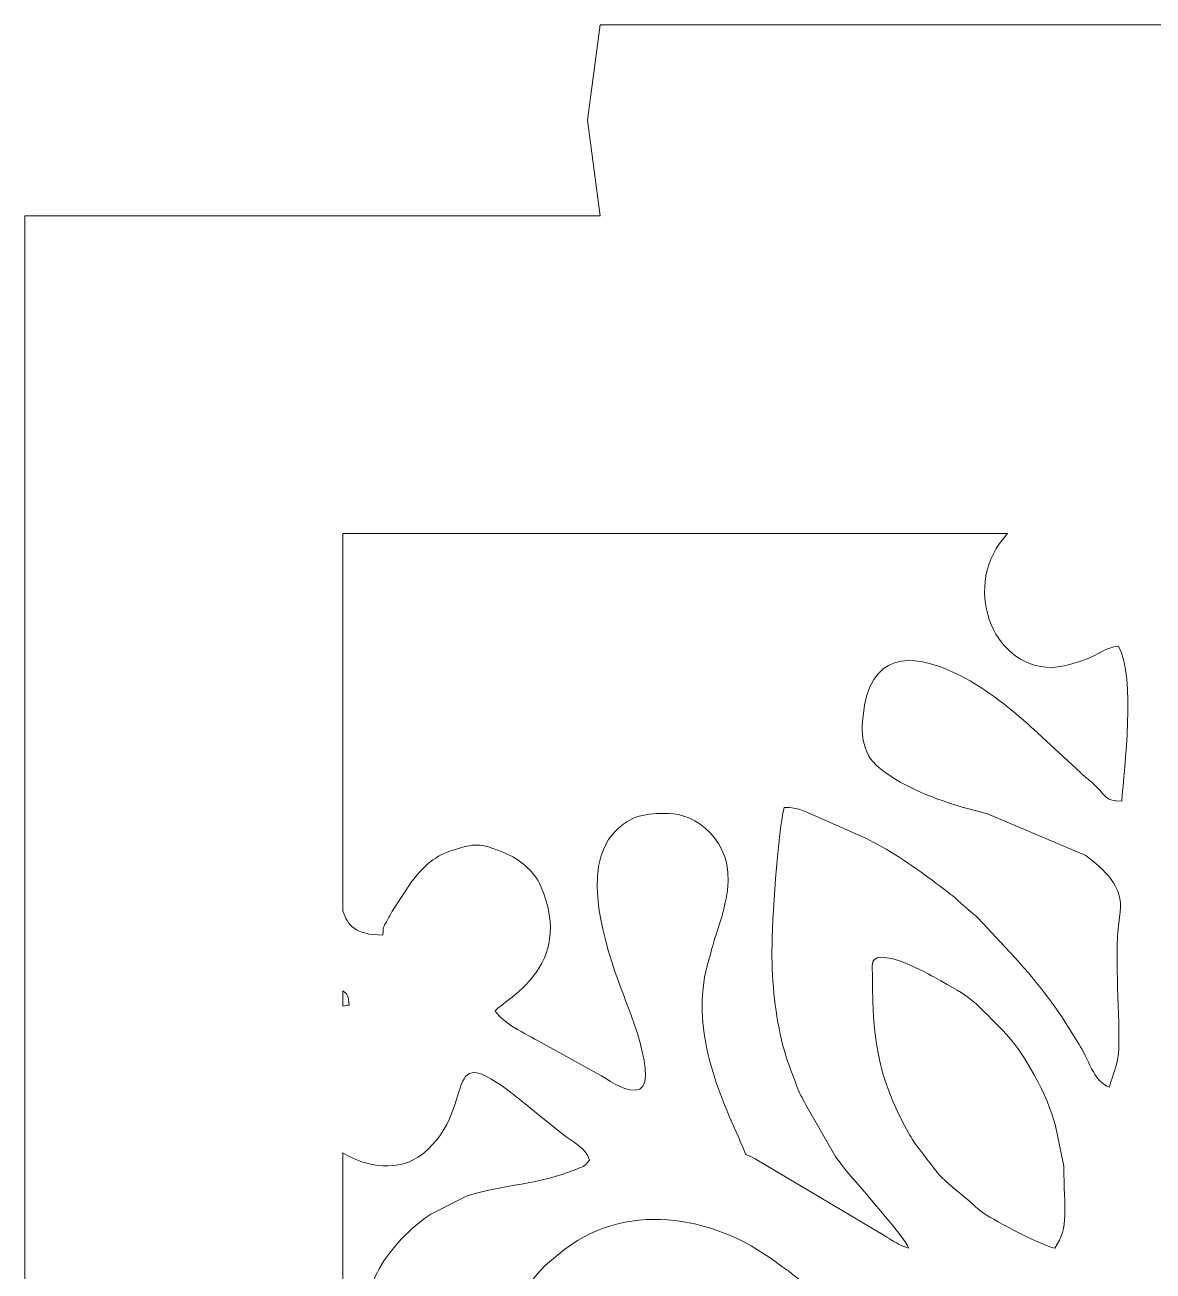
# Model space of a CAD drawing. Header units: centimetres. Extents: x -93 to 55, y -22 to 19.
# Drawn here: x -2.041 to 0.324, y 16.287 to 18.9 of the extents above; entities that cross this region are included whole.
import ezdxf

# ---------------------------------------------------------------- set-up
doc = ezdxf.new("R2010")
doc.units = ezdxf.units.CM
doc.header["$MEASUREMENT"] = 0
doc.layers.add('layer 1', color=7, linetype='Continuous')

msp = doc.modelspace()

# ---------------------------------------------------------------- linework, layer by layer
at = {"layer": 'layer 1', "color": 250, "lineweight": 9}
for points, knots in [([(-2.04096, 18.49974), (-2.04096, 18.49974), (-1.43796, 18.49974), (-1.43796, 18.49974), (-1.43796, 18.49974), (-1.43796, 18.49974), (-0.83498, 18.49974), (-0.83498, 18.49974), (-0.83498, 18.49974), (-0.83498, 18.49974), (-0.86164, 18.69974), (-0.86164, 18.69974), (-0.86164, 18.69974), (-0.86164, 18.69974), (-0.83498, 18.89974), (-0.83498, 18.89974), (-0.83498, 18.89974), (-0.83498, 18.89974), (-0.16831, 18.89974), (-0.16831, 18.89974), (-0.16831, 18.89974), (-0.16831, 18.89974), (0.49836, 18.89974), (0.49836, 18.89974), (0.49836, 18.89974), (0.49836, 18.89974), (0.52502, 18.69974), (0.52502, 18.69974), (0.52502, 18.69974), (0.52502, 18.69974), (0.49836, 18.49974), (0.49836, 18.49974), (0.49836, 18.49974), (0.49836, 18.49974), (1.38462, 18.49974), (1.38462, 18.49974), (1.38462, 18.49974), (1.38462, 18.49974), (2.27089, 18.49974), (2.27089, 18.49974), (2.27089, 18.49974), (2.27089, 18.49974), (2.24422, 18.69974), (2.24422, 18.69974), (2.24422, 18.69974), (2.24422, 18.69974), (2.27089, 18.89974), (2.27089, 18.89974), (2.27089, 18.89974), (2.27089, 18.89974), (2.93756, 18.89974), (2.93756, 18.89974), (2.93756, 18.89974), (2.93756, 18.89974), (3.60422, 18.89974), (3.60422, 18.89974), (3.60422, 18.89974), (3.60422, 18.89974), (3.63089, 18.69974), (3.63089, 18.69974), (3.63089, 18.69974), (3.63089, 18.69974), (3.60422, 18.49974), (3.60422, 18.49974), (3.60422, 18.49974), (3.60422, 18.49974), (4.81022, 18.49974), (4.81022, 18.49974), (4.81022, 18.49974), (4.81022, 18.49974), (4.81022, 5.16641), (4.81022, 5.16641), (4.81022, 5.16641), (4.81022, 5.16641), (4.20722, 5.16641), (4.20722, 5.16641), (4.20722, 5.16641), (4.20722, 5.16641), (3.60422, 5.16641), (3.60422, 5.16641), (3.60422, 5.16641), (3.60422, 5.16641), (3.63089, 4.96641), (3.63089, 4.96641), (3.63089, 4.96641), (3.63089, 4.96641), (3.60422, 4.76641), (3.60422, 4.76641), (3.60422, 4.76641), (3.60422, 4.76641), (2.93756, 4.76641), (2.93756, 4.76641), (2.93756, 4.76641), (2.93756, 4.76641), (2.27089, 4.76641), (2.27089, 4.76641), (2.27089, 4.76641), (2.27089, 4.76641), (2.24422, 4.96641), (2.24422, 4.96641), (2.24422, 4.96641), (2.24422, 4.96641), (2.27089, 5.16641), (2.27089, 5.16641), (2.27089, 5.16641), (2.27089, 5.16641), (1.38462, 5.16641), (1.38462, 5.16641), (1.38462, 5.16641), (1.38462, 5.16641), (0.49836, 5.16641), (0.49836, 5.16641), (0.49836, 5.16641), (0.49836, 5.16641), (0.52502, 4.96641), (0.52502, 4.96641), (0.52502, 4.96641), (0.52502, 4.96641), (0.49836, 4.76641), (0.49836, 4.76641), (0.49836, 4.76641), (0.49836, 4.76641), (-0.16831, 4.76641), (-0.16831, 4.76641), (-0.16831, 4.76641), (-0.16831, 4.76641), (-0.83498, 4.76641), (-0.83498, 4.76641), (-0.83498, 4.76641), (-0.83498, 4.76641), (-0.86164, 4.96641), (-0.86164, 4.96641), (-0.86164, 4.96641), (-0.86164, 4.96641), (-0.83498, 5.16641), (-0.83498, 5.16641), (-0.83498, 5.16641), (-0.83498, 5.16641), (-2.04096, 5.16641), (-2.04096, 5.16641), (-2.04096, 5.16641), (-2.04096, 5.16641), (-2.04096, 18.49974), (-2.04096, 18.49974)], [0, 0, 0, 0, 0.027027, 0.027027, 0.027027, 0.027027, 0.0540541, 0.0540541, 0.0540541, 0.0540541, 0.0810811, 0.0810811, 0.0810811, 0.0810811, 0.1081081, 0.1081081, 0.1081081, 0.1081081, 0.1351351, 0.1351351, 0.1351351, 0.1351351, 0.1621622, 0.1621622, 0.1621622, 0.1621622, 0.1891892, 0.1891892, 0.1891892, 0.1891892, 0.2162162, 0.2162162, 0.2162162, 0.2162162, 0.2432432, 0.2432432, 0.2432432, 0.2432432, 0.2702703, 0.2702703, 0.2702703, 0.2702703, 0.2972973, 0.2972973, 0.2972973, 0.2972973, 0.3243243, 0.3243243, 0.3243243, 0.3243243, 0.3513514, 0.3513514, 0.3513514, 0.3513514, 0.3783784, 0.3783784, 0.3783784, 0.3783784, 0.4054054, 0.4054054, 0.4054054, 0.4054054, 0.4324324, 0.4324324, 0.4324324, 0.4324324, 0.4594595, 0.4594595, 0.4594595, 0.4594595, 0.4864865, 0.4864865, 0.4864865, 0.4864865, 0.5135135, 0.5135135, 0.5135135, 0.5135135, 0.5405405, 0.5405405, 0.5405405, 0.5405405, 0.5675676, 0.5675676, 0.5675676, 0.5675676, 0.5945946, 0.5945946, 0.5945946, 0.5945946, 0.6216216, 0.6216216, 0.6216216, 0.6216216, 0.6486486, 0.6486486, 0.6486486, 0.6486486, 0.6756757, 0.6756757, 0.6756757, 0.6756757, 0.7027027, 0.7027027, 0.7027027, 0.7027027, 0.7297297, 0.7297297, 0.7297297, 0.7297297, 0.7567568, 0.7567568, 0.7567568, 0.7567568, 0.7837838, 0.7837838, 0.7837838, 0.7837838, 0.8108108, 0.8108108, 0.8108108, 0.8108108, 0.8378378, 0.8378378, 0.8378378, 0.8378378, 0.8648649, 0.8648649, 0.8648649, 0.8648649, 0.8918919, 0.8918919, 0.8918919, 0.8918919, 0.9189189, 0.9189189, 0.9189189, 0.9189189, 0.9459459, 0.9459459, 0.9459459, 0.9459459, 1, 1, 1, 1]), ([(0.01904, 17.83307), (-0.08038, 17.72723), (-0.01463, 17.55246), (0.11162, 17.55246), (0.11162, 17.55246), (0.13132, 17.55246), (0.16649, 17.56334), (0.18354, 17.56981), (0.18354, 17.56981), (0.20938, 17.57962), (0.22421, 17.59479), (0.2519, 17.59709), (0.2519, 17.59709), (0.28764, 17.52951), (0.26414, 17.34283), (0.25826, 17.27195), (0.25826, 17.27195), (0.22369, 17.27271), (0.22594, 17.28174), (0.20573, 17.30229), (0.20573, 17.30229), (0.19546, 17.31273), (0.19181, 17.3149), (0.18193, 17.32314), (0.18193, 17.32314), (0.17548, 17.32854), (0.17994, 17.32455), (0.1717, 17.33203), (0.1717, 17.33203), (0.1717, 17.33203), (0.08264, 17.4151), (0.08264, 17.4151), (0.08264, 17.4151), (0.08162, 17.41594), (0.08018, 17.41715), (0.07917, 17.41799), (0.07917, 17.41799), (0.07306, 17.42319), (0.07193, 17.42419), (0.06562, 17.42995), (0.06562, 17.42995), (0.02033, 17.47125), (-0.03483, 17.51423), (-0.0912, 17.54089), (-0.0912, 17.54089), (-0.18484, 17.58522), (-0.2712, 17.58403), (-0.284, 17.45029), (-0.284, 17.45029), (-0.28668, 17.42213), (-0.28714, 17.40271), (-0.27596, 17.37537), (-0.27596, 17.37537), (-0.26784, 17.35555), (-0.24902, 17.34006), (-0.22903, 17.32655), (-0.22903, 17.32655), (-0.16911, 17.28605), (-0.0922, 17.26283), (-0.02284, 17.24585), (-0.02284, 17.24585), (-0.02284, 17.24585), (0.18282, 17.15826), (0.18282, 17.15826), (0.18282, 17.15826), (0.22076, 17.12979), (0.26262, 17.09265), (0.25489, 17.04005), (0.25489, 17.04005), (0.24137, 16.94842), (0.25428, 16.84858), (0.2522, 16.75526), (0.2522, 16.75526), (0.25129, 16.71582), (0.24021, 16.70466), (0.23277, 16.67267), (0.23277, 16.67267), (0.20024, 16.68137), (0.1867, 16.73706), (0.16897, 16.7619), (0.16897, 16.7619), (0.16897, 16.7619), (0.13976, 16.80918), (0.13976, 16.80918), (0.13976, 16.80918), (0.10898, 16.85789), (0.07152, 16.90202), (0.03369, 16.94539), (0.03369, 16.94539), (0.03369, 16.94539), (-0.0432, 17.02786), (-0.0432, 17.02786), (-0.0432, 17.02786), (-0.04874, 17.03279), (-0.04902, 17.03285), (-0.05352, 17.03665), (-0.05352, 17.03665), (-0.05452, 17.03753), (-0.05599, 17.03871), (-0.057, 17.03958), (-0.057, 17.03958), (-0.057, 17.03958), (-0.08428, 17.06329), (-0.08428, 17.06329), (-0.08428, 17.06329), (-0.1002, 17.07783), (-0.11451, 17.08774), (-0.1306, 17.09982), (-0.1306, 17.09982), (-0.177, 17.13469), (-0.22006, 17.16538), (-0.27411, 17.19222), (-0.27411, 17.19222), (-0.27411, 17.19222), (-0.38416, 17.24155), (-0.38416, 17.24155), (-0.38416, 17.24155), (-0.40987, 17.2517), (-0.41722, 17.25849), (-0.4494, 17.25919), (-0.4494, 17.25919), (-0.46279, 17.20162), (-0.4749, 17.01849), (-0.4749, 16.95955), (-0.4749, 16.95955), (-0.4749, 16.88786), (-0.4681, 16.82506), (-0.45182, 16.75949), (-0.45182, 16.75949), (-0.4446, 16.73039), (-0.43268, 16.70294), (-0.42252, 16.67406), (-0.42252, 16.67406), (-0.41722, 16.65897), (-0.41151, 16.65142), (-0.40399, 16.63519), (-0.40399, 16.63519), (-0.40399, 16.63519), (-0.3411, 16.52595), (-0.3411, 16.52595), (-0.3411, 16.52595), (-0.32198, 16.49675), (-0.19395, 16.35703), (-0.188, 16.33478), (-0.188, 16.33478), (-0.19904, 16.33775), (-0.21127, 16.34398), (-0.22294, 16.35085), (-0.22294, 16.35085), (-0.23376, 16.35723), (-0.23002, 16.3557), (-0.23848, 16.36082), (-0.23848, 16.36082), (-0.23848, 16.36082), (-0.5104, 16.52241), (-0.5104, 16.52241), (-0.5104, 16.52241), (-0.53863, 16.53766), (-0.52518, 16.52335), (-0.53835, 16.55185), (-0.53835, 16.55185), (-0.54172, 16.55919), (-0.54278, 16.56225), (-0.54608, 16.56957), (-0.54608, 16.56957), (-0.59792, 16.68398), (-0.646, 16.8111), (-0.6073, 16.93893), (-0.6073, 16.93893), (-0.60452, 16.94801), (-0.6023, 16.95835), (-0.59918, 16.96907), (-0.59918, 16.96907), (-0.5859, 17.01459), (-0.57524, 17.03565), (-0.5684, 17.08515), (-0.5684, 17.08515), (-0.55364, 17.19255), (-0.63879, 17.24646), (-0.69164, 17.24646), (-0.69164, 17.24646), (-0.74022, 17.24646), (-0.76974, 17.24426), (-0.80519, 17.20698), (-0.80519, 17.20698), (-0.87844, 17.12987), (-0.82322, 16.96726), (-0.79128, 16.87905), (-0.79128, 16.87905), (-0.78454, 16.86039), (-0.70179, 16.6663), (-0.76176, 16.6663), (-0.76176, 16.6663), (-0.79086, 16.6663), (-0.81714, 16.68839), (-0.84142, 16.70139), (-0.84142, 16.70139), (-0.84142, 16.70139), (-0.95231, 16.76265), (-0.95231, 16.76265), (-0.95231, 16.76265), (-0.98342, 16.78094), (-1.03554, 16.80293), (-1.05506, 16.83206), (-1.05506, 16.83206), (-1.03706, 16.85661), (-0.88631, 16.92219), (-0.95926, 17.09358), (-0.95926, 17.09358), (-0.97292, 17.12569), (-1.00388, 17.1509), (-1.03563, 17.16386), (-1.03563, 17.16386), (-1.03563, 17.16386), (-1.04936, 17.16929), (-1.04936, 17.16929), (-1.04936, 17.16929), (-1.07947, 17.18083), (-1.09355, 17.18379), (-1.12384, 17.17545), (-1.12384, 17.17545), (-1.18119, 17.15966), (-1.19582, 17.14467), (-1.2308, 17.10342), (-1.2308, 17.10342), (-1.2308, 17.10342), (-1.27076, 17.04141), (-1.27076, 17.04141), (-1.27076, 17.04141), (-1.27555, 17.03261), (-1.27679, 17.03087), (-1.27988, 17.02503), (-1.27988, 17.02503), (-1.28911, 17.00751), (-1.28904, 17.01425), (-1.29094, 16.99143), (-1.29094, 16.99143), (-1.34856, 16.99143), (-1.36555, 17.01247), (-1.37428, 17.04222), (-1.37428, 17.04222), (-1.37428, 17.04222), (-1.37428, 17.83307), (-1.37428, 17.83307), (-1.37428, 17.83307), (-1.37428, 17.83307), (0.01904, 17.83307), (0.01904, 17.83307)], [0, 0, 0, 0, 0.015873, 0.015873, 0.015873, 0.015873, 0.031746, 0.031746, 0.031746, 0.031746, 0.047619, 0.047619, 0.047619, 0.047619, 0.0634921, 0.0634921, 0.0634921, 0.0634921, 0.0793651, 0.0793651, 0.0793651, 0.0793651, 0.0952381, 0.0952381, 0.0952381, 0.0952381, 0.1111111, 0.1111111, 0.1111111, 0.1111111, 0.1269841, 0.1269841, 0.1269841, 0.1269841, 0.1428571, 0.1428571, 0.1428571, 0.1428571, 0.1587302, 0.1587302, 0.1587302, 0.1587302, 0.1746032, 0.1746032, 0.1746032, 0.1746032, 0.1904762, 0.1904762, 0.1904762, 0.1904762, 0.2063492, 0.2063492, 0.2063492, 0.2063492, 0.2222222, 0.2222222, 0.2222222, 0.2222222, 0.2380952, 0.2380952, 0.2380952, 0.2380952, 0.2539683, 0.2539683, 0.2539683, 0.2539683, 0.2698413, 0.2698413, 0.2698413, 0.2698413, 0.2857143, 0.2857143, 0.2857143, 0.2857143, 0.3015873, 0.3015873, 0.3015873, 0.3015873, 0.3174603, 0.3174603, 0.3174603, 0.3174603, 0.3333333, 0.3333333, 0.3333333, 0.3333333, 0.3492063, 0.3492063, 0.3492063, 0.3492063, 0.3650794, 0.3650794, 0.3650794, 0.3650794, 0.3809524, 0.3809524, 0.3809524, 0.3809524, 0.3968254, 0.3968254, 0.3968254, 0.3968254, 0.4126984, 0.4126984, 0.4126984, 0.4126984, 0.4285714, 0.4285714, 0.4285714, 0.4285714, 0.4444444, 0.4444444, 0.4444444, 0.4444444, 0.4603175, 0.4603175, 0.4603175, 0.4603175, 0.4761905, 0.4761905, 0.4761905, 0.4761905, 0.4920635, 0.4920635, 0.4920635, 0.4920635, 0.5079365, 0.5079365, 0.5079365, 0.5079365, 0.5238095, 0.5238095, 0.5238095, 0.5238095, 0.5396825, 0.5396825, 0.5396825, 0.5396825, 0.5555556, 0.5555556, 0.5555556, 0.5555556, 0.5714286, 0.5714286, 0.5714286, 0.5714286, 0.5873016, 0.5873016, 0.5873016, 0.5873016, 0.6031746, 0.6031746, 0.6031746, 0.6031746, 0.6190476, 0.6190476, 0.6190476, 0.6190476, 0.6349206, 0.6349206, 0.6349206, 0.6349206, 0.6507937, 0.6507937, 0.6507937, 0.6507937, 0.6666667, 0.6666667, 0.6666667, 0.6666667, 0.6825397, 0.6825397, 0.6825397, 0.6825397, 0.6984127, 0.6984127, 0.6984127, 0.6984127, 0.7142857, 0.7142857, 0.7142857, 0.7142857, 0.7301587, 0.7301587, 0.7301587, 0.7301587, 0.7460317, 0.7460317, 0.7460317, 0.7460317, 0.7619048, 0.7619048, 0.7619048, 0.7619048, 0.7777778, 0.7777778, 0.7777778, 0.7777778, 0.7936508, 0.7936508, 0.7936508, 0.7936508, 0.8095238, 0.8095238, 0.8095238, 0.8095238, 0.8253968, 0.8253968, 0.8253968, 0.8253968, 0.8412698, 0.8412698, 0.8412698, 0.8412698, 0.8571429, 0.8571429, 0.8571429, 0.8571429, 0.8730159, 0.8730159, 0.8730159, 0.8730159, 0.8888889, 0.8888889, 0.8888889, 0.8888889, 0.9047619, 0.9047619, 0.9047619, 0.9047619, 0.9206349, 0.9206349, 0.9206349, 0.9206349, 0.9365079, 0.9365079, 0.9365079, 0.9365079, 0.952381, 0.952381, 0.952381, 0.952381, 0.968254, 0.968254, 0.968254, 0.968254, 1, 1, 1, 1]), ([(0.11949, 16.59129), (0.11949, 16.59129), (0.13712, 16.50691), (0.13712, 16.50691), (0.13712, 16.50691), (0.13712, 16.41414), (0.14901, 16.38107), (0.11801, 16.33478), (0.11801, 16.33478), (0.0889, 16.34158), (-0.00424, 16.39005), (-0.0314, 16.40853), (-0.0314, 16.40853), (-0.04862, 16.42026), (-0.04794, 16.42257), (-0.06248, 16.43481), (-0.06248, 16.43481), (-0.10991, 16.47482), (-0.11731, 16.47586), (-0.15708, 16.53146), (-0.15708, 16.53146), (-0.15786, 16.53257), (-0.15896, 16.53406), (-0.15978, 16.53515), (-0.15978, 16.53515), (-0.15978, 16.53515), (-0.16834, 16.54571), (-0.16834, 16.54571), (-0.16834, 16.54571), (-0.17834, 16.55857), (-0.18023, 16.56215), (-0.18844, 16.57662), (-0.18844, 16.57662), (-0.25906, 16.70109), (-0.26451, 16.79086), (-0.26451, 16.92769), (-0.26451, 16.92769), (-0.26451, 16.97341), (-0.15634, 16.91514), (-0.13558, 16.90361), (-0.13558, 16.90361), (-0.04974, 16.85597), (-0.06219, 16.86303), (0.00817, 16.79235), (0.00817, 16.79235), (0.05389, 16.74641), (0.10353, 16.65486), (0.11949, 16.59129)], [0, 0, 0, 0, 0.0769231, 0.0769231, 0.0769231, 0.0769231, 0.1538462, 0.1538462, 0.1538462, 0.1538462, 0.2307692, 0.2307692, 0.2307692, 0.2307692, 0.3076923, 0.3076923, 0.3076923, 0.3076923, 0.3846154, 0.3846154, 0.3846154, 0.3846154, 0.4615385, 0.4615385, 0.4615385, 0.4615385, 0.5384615, 0.5384615, 0.5384615, 0.5384615, 0.6153846, 0.6153846, 0.6153846, 0.6153846, 0.6923077, 0.6923077, 0.6923077, 0.6923077, 0.7692308, 0.7692308, 0.7692308, 0.7692308, 0.8461538, 0.8461538, 0.8461538, 0.8461538, 1, 1, 1, 1]), ([(-1.37428, 16.87425), (-1.36419, 16.8685), (-1.36255, 16.86277), (-1.36107, 16.84481), (-1.36107, 16.84481), (-1.36556, 16.84443), (-1.36998, 16.84347), (-1.37428, 16.84205), (-1.37428, 16.84205), (-1.37428, 16.84205), (-1.37428, 16.87425), (-1.37428, 16.87425)], [0, 0, 0, 0, 0.25, 0.25, 0.25, 0.25, 0.5, 0.5, 0.5, 0.5, 1, 1, 1, 1]), ([(-1.37428, 16.53502), (-1.32532, 16.50395), (-1.25624, 16.49399), (-1.20782, 16.53219), (-1.20782, 16.53219), (-1.07815, 16.63439), (-1.191, 16.80602), (-0.97264, 16.62119), (-0.97264, 16.62119), (-0.97264, 16.62119), (-0.91235, 16.57309), (-0.91235, 16.57309), (-0.91235, 16.57309), (-0.89167, 16.55586), (-0.86436, 16.54577), (-0.85742, 16.51966), (-0.85742, 16.51966), (-0.86866, 16.50433), (-0.87187, 16.50617), (-0.88807, 16.49934), (-0.88807, 16.49934), (-0.95952, 16.46926), (-1.04044, 16.46783), (-1.11384, 16.44458), (-1.11384, 16.44458), (-1.11384, 16.44458), (-1.19032, 16.40631), (-1.19032, 16.40631), (-1.19032, 16.40631), (-1.23226, 16.37815), (-1.27312, 16.33662), (-1.29846, 16.29131), (-1.29846, 16.29131), (-1.31687, 16.25835), (-1.32807, 16.21239), (-1.31155, 16.17421), (-1.31155, 16.17421), (-1.31095, 16.17279), (-1.31015, 16.17114), (-1.30948, 16.16975), (-1.30948, 16.16975), (-1.30887, 16.16838), (-1.30807, 16.16674), (-1.30738, 16.16541), (-1.30738, 16.16541), (-1.27603, 16.10407), (-1.17283, 16.07174), (-1.11474, 16.11398), (-1.11474, 16.11398), (-1.04734, 16.16295), (-1.00767, 16.24099), (-0.94932, 16.29919), (-0.94932, 16.29919), (-0.94932, 16.29919), (-0.92872, 16.31685), (-0.92872, 16.31685), (-0.92872, 16.31685), (-0.92728, 16.31802), (-0.92318, 16.32145), (-0.92176, 16.32262), (-0.92176, 16.32262), (-0.78636, 16.43618), (-0.6005, 16.40649), (-0.46612, 16.30533), (-0.46612, 16.30533), (-0.44628, 16.29039), (-0.39027, 16.25574), (-0.3943, 16.23259), (-0.3943, 16.23259), (-0.39754, 16.21419), (-0.40482, 16.22027), (-0.42972, 16.21967), (-0.42972, 16.21967), (-0.4558, 16.21902), (-0.45767, 16.21954), (-0.4763, 16.21507), (-0.4763, 16.21507), (-0.4763, 16.21507), (-0.65346, 16.18822), (-0.65346, 16.18822), (-0.65346, 16.18822), (-0.75994, 16.18323), (-0.93836, 16.12945), (-1.03556, 16.07303), (-1.03556, 16.07303), (-1.09699, 16.03742), (-1.1686, 15.99842), (-1.20806, 15.9395), (-1.20806, 15.9395), (-1.14668, 15.90706), (-1.08952, 15.86551), (-1.02554, 15.83517), (-1.02554, 15.83517), (-1.0242, 15.83453), (-1.02255, 15.83373), (-1.02122, 15.83309), (-1.02122, 15.83309), (-1.02122, 15.83309), (-0.86932, 15.76823), (-0.86932, 15.76823), (-0.86932, 15.76823), (-0.86783, 15.76769), (-0.86623, 15.76697), (-0.86474, 15.76643), (-0.86474, 15.76643), (-0.86474, 15.76643), (-0.66982, 15.71271), (-0.66982, 15.71271), (-0.66982, 15.71271), (-0.6413, 15.70685), (-0.63075, 15.71054), (-0.6032, 15.70282), (-0.6032, 15.70282), (-0.57495, 15.69491), (-0.56667, 15.69889), (-0.53227, 15.69726), (-0.53227, 15.69726), (-0.53227, 15.69726), (-0.2961, 15.67893), (-0.2961, 15.67893), (-0.2961, 15.67893), (-0.26594, 15.67246), (-0.2869, 15.68722), (-0.27088, 15.66539), (-0.27088, 15.66539), (-0.31375, 15.65541), (-0.39603, 15.57805), (-0.44322, 15.55086), (-0.44322, 15.55086), (-0.50603, 15.51462), (-0.58596, 15.48051), (-0.67891, 15.48051), (-0.67891, 15.48051), (-0.79334, 15.48051), (-0.8591, 15.55293), (-0.93678, 15.6179), (-0.93678, 15.6179), (-0.93678, 15.6179), (-1.03404, 15.69911), (-1.03404, 15.69911), (-1.03404, 15.69911), (-1.23155, 15.84797), (-1.30367, 15.67162), (-1.30367, 15.65263), (-1.30367, 15.65263), (-1.30367, 15.58378), (-1.30672, 15.5527), (-1.25387, 15.50481), (-1.25387, 15.50481), (-1.25387, 15.50481), (-1.2296, 15.48446), (-1.2296, 15.48446), (-1.2296, 15.48446), (-1.19538, 15.45863), (-1.12979, 15.43951), (-1.10972, 15.43221), (-1.10972, 15.43221), (-1.10972, 15.43221), (-0.9252, 15.38719), (-0.9252, 15.38719), (-0.9252, 15.38719), (-0.89615, 15.37981), (-0.84158, 15.3685), (-0.82552, 15.34662), (-0.82552, 15.34662), (-0.83387, 15.31542), (-0.91824, 15.27623), (-0.94936, 15.25367), (-0.94936, 15.25367), (-0.95043, 15.2529), (-0.95188, 15.25171), (-0.95296, 15.25091), (-0.95296, 15.25091), (-0.99672, 15.21922), (-1.04602, 15.19239), (-1.09538, 15.17017), (-1.09538, 15.17017), (-1.22263, 15.11297), (-1.09914, 15.21902), (-1.18514, 15.31217), (-1.18514, 15.31217), (-1.19354, 15.32127), (-1.18815, 15.31643), (-1.19806, 15.32473), (-1.19806, 15.32473), (-1.24554, 15.36441), (-1.31487, 15.37261), (-1.37428, 15.35631), (-1.37428, 15.35631), (-1.37428, 15.35631), (-1.37428, 16.53502), (-1.37428, 16.53502)], [0, 0, 0, 0, 0.0204082, 0.0204082, 0.0204082, 0.0204082, 0.0408163, 0.0408163, 0.0408163, 0.0408163, 0.0612245, 0.0612245, 0.0612245, 0.0612245, 0.0816327, 0.0816327, 0.0816327, 0.0816327, 0.1020408, 0.1020408, 0.1020408, 0.1020408, 0.122449, 0.122449, 0.122449, 0.122449, 0.1428571, 0.1428571, 0.1428571, 0.1428571, 0.1632653, 0.1632653, 0.1632653, 0.1632653, 0.1836735, 0.1836735, 0.1836735, 0.1836735, 0.2040816, 0.2040816, 0.2040816, 0.2040816, 0.2244898, 0.2244898, 0.2244898, 0.2244898, 0.244898, 0.244898, 0.244898, 0.244898, 0.2653061, 0.2653061, 0.2653061, 0.2653061, 0.2857143, 0.2857143, 0.2857143, 0.2857143, 0.3061224, 0.3061224, 0.3061224, 0.3061224, 0.3265306, 0.3265306, 0.3265306, 0.3265306, 0.3469388, 0.3469388, 0.3469388, 0.3469388, 0.3673469, 0.3673469, 0.3673469, 0.3673469, 0.3877551, 0.3877551, 0.3877551, 0.3877551, 0.4081633, 0.4081633, 0.4081633, 0.4081633, 0.4285714, 0.4285714, 0.4285714, 0.4285714, 0.4489796, 0.4489796, 0.4489796, 0.4489796, 0.4693878, 0.4693878, 0.4693878, 0.4693878, 0.4897959, 0.4897959, 0.4897959, 0.4897959, 0.5102041, 0.5102041, 0.5102041, 0.5102041, 0.5306122, 0.5306122, 0.5306122, 0.5306122, 0.5510204, 0.5510204, 0.5510204, 0.5510204, 0.5714286, 0.5714286, 0.5714286, 0.5714286, 0.5918367, 0.5918367, 0.5918367, 0.5918367, 0.6122449, 0.6122449, 0.6122449, 0.6122449, 0.6326531, 0.6326531, 0.6326531, 0.6326531, 0.6530612, 0.6530612, 0.6530612, 0.6530612, 0.6734694, 0.6734694, 0.6734694, 0.6734694, 0.6938776, 0.6938776, 0.6938776, 0.6938776, 0.7142857, 0.7142857, 0.7142857, 0.7142857, 0.7346939, 0.7346939, 0.7346939, 0.7346939, 0.755102, 0.755102, 0.755102, 0.755102, 0.7755102, 0.7755102, 0.7755102, 0.7755102, 0.7959184, 0.7959184, 0.7959184, 0.7959184, 0.8163265, 0.8163265, 0.8163265, 0.8163265, 0.8367347, 0.8367347, 0.8367347, 0.8367347, 0.8571429, 0.8571429, 0.8571429, 0.8571429, 0.877551, 0.877551, 0.877551, 0.877551, 0.8979592, 0.8979592, 0.8979592, 0.8979592, 0.9183673, 0.9183673, 0.9183673, 0.9183673, 0.9387755, 0.9387755, 0.9387755, 0.9387755, 0.9591837, 0.9591837, 0.9591837, 0.9591837, 1, 1, 1, 1])]:
    msp.add_open_spline(points, degree=3, knots=knots, dxfattribs=at)

doc.saveas('drawing.dxf')
